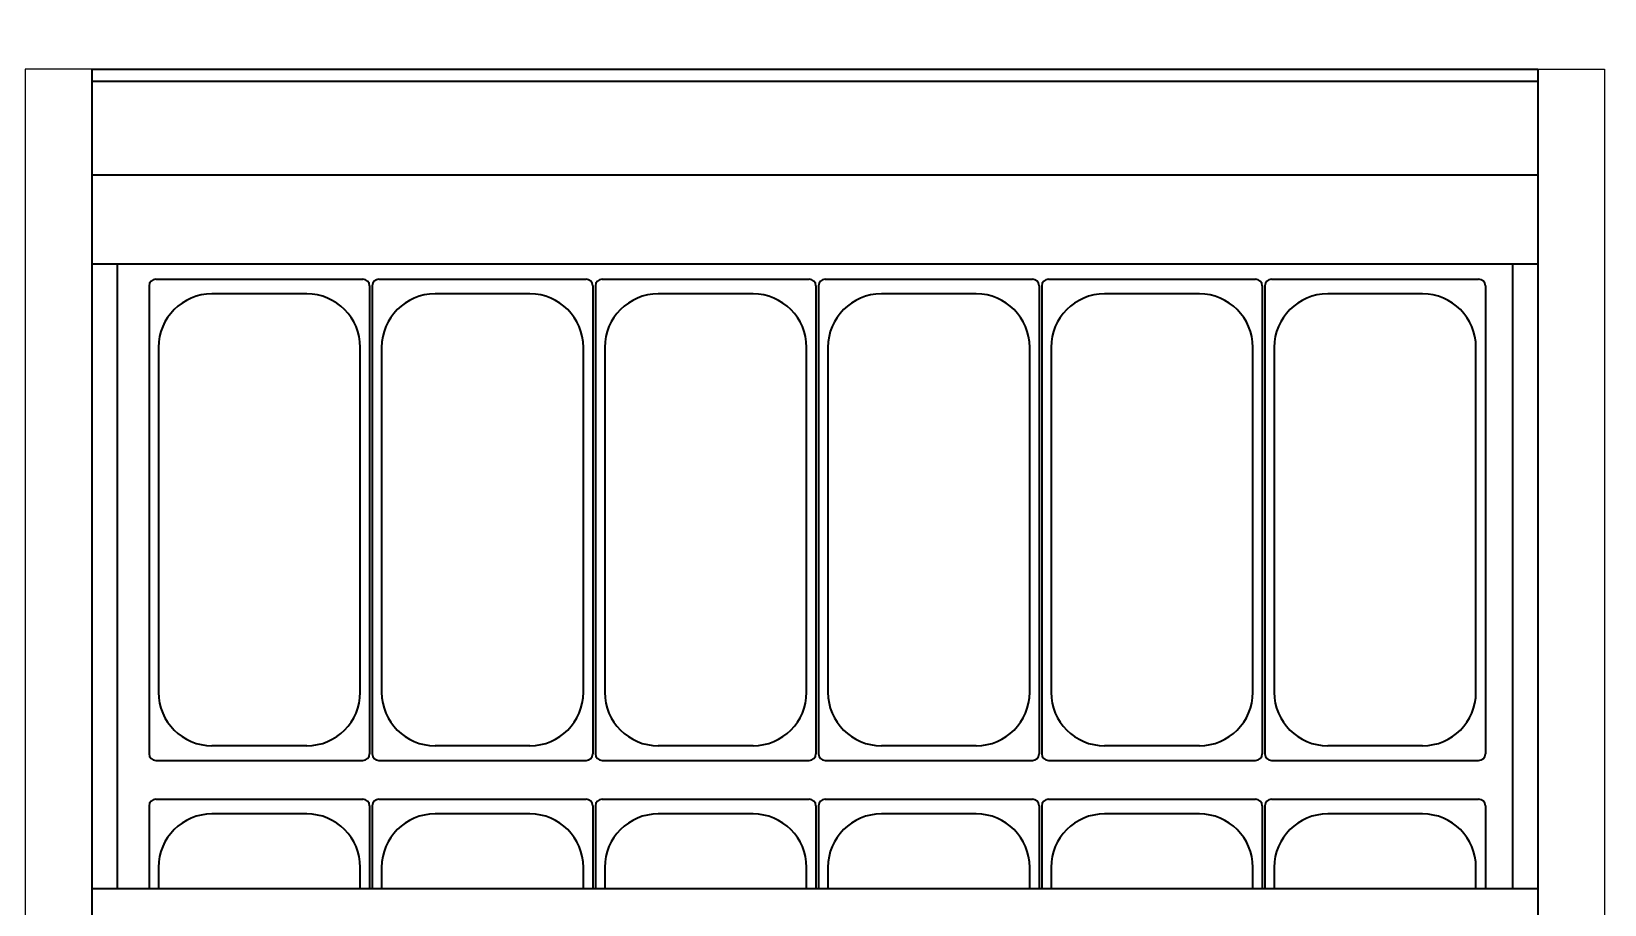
# Model space of a CAD drawing. Header units: millimetres. Extents: x 4980 to 19099, y 3891 to 5773.
# Drawn here: x 6642.5 to 6760.2, y 5007 to 5072.3 of the extents above; entities that cross this region are included whole.
import ezdxf

# ---------------------------------------------------------------- set-up
doc = ezdxf.new("R2010")
doc.units = ezdxf.units.MM
doc.layers.add('Kıtc-031 Müşteri Mevcut', color=30, linetype='Continuous')
doc.layers.add('no3_paslanmaz gorunus on', color=163, linetype='Continuous', lineweight=18)
doc.styles.get("Standard").update_dxf_attribs({"font": 'stylu.ttf', "height": 10})
doc.dimstyles.new('ISO-25', dxfattribs={"dimtxt": 2.5, "dimasz": 5, "dimexe": 1.25, "dimexo": 0.625, "dimtad": 1, "dimdec": 0, "dimtxsty": 'Standard', "dimblk": 'ARCHTICK', "dimcen": 2.5, "dimclrd": 256, "dimclre": 256, "dimclrt": 256, "dimadec": 0, "dimazin": 0, "dimtfac": 1, "dimtdec": 0, "dimtmove": 0, "dimatfit": 3, "dimldrblk": 'ARCHTICK', "dimfxl": 1, "dimlwd": -1, "dimlwe": -1, "dimarcsym": 0})

# ---------------------------------------------------------------- blocks, each defined once
blk = doc.blocks.new('_ClosedBlank')
at = {"color": 0, "linetype": 'ByBlock', "lineweight": -2}
for p, q in [((-1, 0.167), (0, 0)), ((-1, 0.167), (-1, -0.167)), ((0, 0), (-1, -0.167))]:
    blk.add_line(p, q, dxfattribs=at)
blk = doc.blocks.new('*D210')
at = {"transparency": 16777216}
for p, q in [((6291.89, 5275.01), (6284.95, 5246.51)), ((6294.96, 5245.36), (7067.26, 5057.42)), ((7083.62, 5082.34), (7076.68, 5053.84))]:
    blk.add_line(p, q, dxfattribs=at)
at = {"layer": 'Defpoints', "color": 0, "transparency": 16777216}
for p in [(6292.04, 5275.62, -0.53), (7083.77, 5082.94, -0.53), (7076.98, 5055.05)]:
    blk.add_point(p, dxfattribs=at)
at = {"transparency": 16777216, "xscale": 10, "yscale": 10, "zscale": 10}
for p, rotation in [((6285.25, 5247.73), 166.3224590213279), ((7076.98, 5055.05), 346.3224590213279)]:
    blk.add_blockref('_ClosedBlank', p, dxfattribs=dict(at, rotation=rotation))
at = {"transparency": 16777216, "insert": (6683.06, 5159.37), "char_height": 10, "attachment_point": 5, "rotation": 346.3225}
blk.add_mtext('815', dxfattribs=at)
blk = doc.blocks.new('A$C76464ACB')
at = {"layer": 'Kıtc-031 Müşteri Mevcut'}
for p, q in [((0, 114.99), (108.2, 114.99)), ((0, 114.99), (0, 0)), ((108.2, 114.99), (108.2, 0)), ((0, 114.09), (108.2, 114.09)), ((0, 107.09), (108.2, 107.09)), ((0, 100.44), (108.2, 100.44)), ((1.9, 100.44), (1.9, 53.69)), ((106.3, 100.44), (106.3, 53.69)), ((4.78, 99.28), (20.28, 99.28)), ((21.48, 99.28), (36.98, 99.28)), ((38.18, 99.28), (53.68, 99.28)), ((54.88, 99.28), (70.38, 99.28)), ((71.58, 99.28), (87.08, 99.28)), ((88.28, 99.28), (103.78, 99.28)), ((4.28, 98.78), (4.28, 63.78)), ((16.08, 98.18), (8.98, 98.18)), ((20.78, 98.78), (20.78, 63.78)), ((20.98, 98.78), (20.98, 63.78)), ((32.78, 98.18), (25.68, 98.18)), ((37.48, 98.78), (37.48, 63.78)), ((37.68, 98.78), (37.68, 63.78)), ((49.48, 98.18), (42.38, 98.18)), ((54.18, 98.78), (54.18, 63.78)), ((54.38, 98.78), (54.38, 63.78)), ((66.18, 98.18), (59.08, 98.18)), ((70.88, 98.78), (70.88, 63.78)), ((71.08, 98.78), (71.08, 63.78)), ((82.88, 98.18), (75.78, 98.18)), ((87.58, 98.78), (87.58, 63.78)), ((87.78, 98.78), (87.78, 63.78)), ((99.58, 98.18), (92.48, 98.18)), ((104.28, 98.78), (104.28, 63.78)), ((4.98, 94.18), (4.98, 68.38)), ((20.08, 68.38), (20.08, 94.18)), ((21.68, 94.18), (21.68, 68.38)), ((36.78, 68.38), (36.78, 94.18)), ((38.38, 94.18), (38.38, 68.38)), ((53.48, 68.38), (53.48, 94.18)), ((55.08, 94.18), (55.08, 68.38)), ((70.18, 68.38), (70.18, 94.18)), ((71.78, 94.18), (71.78, 68.38)), ((86.88, 68.38), (86.88, 94.18)), ((88.48, 94.18), (88.48, 68.38)), ((103.58, 68.38), (103.58, 94.18)), ((16.08, 64.38), (8.98, 64.38)), ((32.78, 64.38), (25.68, 64.38)), ((49.48, 64.38), (42.38, 64.38)), ((66.18, 64.38), (59.08, 64.38)), ((82.88, 64.38), (75.78, 64.38)), ((99.58, 64.38), (92.48, 64.38)), ((4.78, 63.28), (20.28, 63.28)), ((21.48, 63.28), (36.98, 63.28)), ((38.18, 63.28), (53.68, 63.28)), ((54.88, 63.28), (70.38, 63.28)), ((71.58, 63.28), (87.08, 63.28)), ((88.28, 63.28), (103.78, 63.28)), ((4.78, 60.38), (20.28, 60.38)), ((21.48, 60.38), (36.98, 60.38)), ((38.18, 60.38), (53.68, 60.38)), ((54.88, 60.38), (70.38, 60.38)), ((71.58, 60.38), (87.08, 60.38)), ((88.28, 60.38), (103.78, 60.38)), ((4.28, 59.88), (4.28, 53.69)), ((16.08, 59.28), (8.98, 59.28)), ((20.78, 59.88), (20.78, 53.69)), ((20.98, 59.88), (20.98, 53.69)), ((32.78, 59.28), (25.68, 59.28)), ((37.48, 59.88), (37.48, 53.69)), ((37.68, 59.88), (37.68, 53.69)), ((49.48, 59.28), (42.38, 59.28)), ((54.18, 59.88), (54.18, 53.69)), ((54.38, 59.88), (54.38, 53.69)), ((66.18, 59.28), (59.08, 59.28)), ((70.88, 59.88), (70.88, 53.69)), ((71.08, 59.88), (71.08, 53.69)), ((82.88, 59.28), (75.78, 59.28)), ((87.58, 59.88), (87.58, 53.69)), ((87.78, 59.88), (87.78, 53.69)), ((99.58, 59.28), (92.48, 59.28)), ((104.28, 59.88), (104.28, 53.69)), ((4.98, 55.28), (4.98, 53.69)), ((20.08, 53.69), (20.08, 55.28)), ((21.68, 55.28), (21.68, 53.69)), ((36.78, 53.69), (36.78, 55.28)), ((38.38, 55.28), (38.38, 53.69)), ((53.48, 53.69), (53.48, 55.28)), ((55.08, 55.28), (55.08, 53.69)), ((70.18, 53.69), (70.18, 55.28)), ((71.78, 55.28), (71.78, 53.69)), ((86.88, 53.69), (86.88, 55.28)), ((88.48, 55.28), (88.48, 53.69)), ((103.58, 53.69), (103.58, 55.28)), ((0, 53.69), (108.2, 53.69))]:
    blk.add_line(p, q, dxfattribs=at)
for centre, radius, start, end in [((4.78, 98.78), 0.5, 90, 180), ((20.28, 98.78), 0.5, 0, 90), ((21.48, 98.78), 0.5, 90, 180), ((36.98, 98.78), 0.5, 0, 90), ((38.18, 98.78), 0.5, 90, 180), ((53.68, 98.78), 0.5, 0, 90), ((54.88, 98.78), 0.5, 90, 180), ((70.38, 98.78), 0.5, 0, 90), ((71.58, 98.78), 0.5, 90, 180), ((87.08, 98.78), 0.5, 0, 90), ((88.28, 98.78), 0.5, 90, 180), ((103.78, 98.78), 0.5, 0, 90), ((8.98, 94.18), 4, 90, 180), ((16.08, 94.18), 4, 0, 90), ((25.68, 94.18), 4, 90, 180), ((32.78, 94.18), 4, 0, 90), ((42.38, 94.18), 4, 90, 180), ((49.48, 94.18), 4, 0, 90), ((59.08, 94.18), 4, 90, 180), ((66.18, 94.18), 4, 0, 90), ((75.78, 94.18), 4, 90, 180), ((82.88, 94.18), 4, 0, 90), ((92.48, 94.18), 4, 90, 180), ((99.58, 94.18), 4, 0, 90), ((8.98, 68.38), 4, 180, 270), ((16.08, 68.38), 4, 270, 0), ((25.68, 68.38), 4, 180, 270), ((32.78, 68.38), 4, 270, 0), ((42.38, 68.38), 4, 180, 270), ((49.48, 68.38), 4, 270, 0), ((59.08, 68.38), 4, 180, 270), ((66.18, 68.38), 4, 270, 0), ((75.78, 68.38), 4, 180, 270), ((82.88, 68.38), 4, 270, 0), ((92.48, 68.38), 4, 180, 270), ((99.58, 68.38), 4, 270, 0), ((4.78, 63.78), 0.5, 180, 270), ((20.28, 63.78), 0.5, 270, 0), ((21.48, 63.78), 0.5, 180, 270), ((36.98, 63.78), 0.5, 270, 0), ((38.18, 63.78), 0.5, 180, 270), ((53.68, 63.78), 0.5, 270, 0), ((54.88, 63.78), 0.5, 180, 270), ((70.38, 63.78), 0.5, 270, 0), ((71.58, 63.78), 0.5, 180, 270), ((87.08, 63.78), 0.5, 270, 0), ((88.28, 63.78), 0.5, 180, 270), ((103.78, 63.78), 0.5, 270, 0), ((4.78, 59.88), 0.5, 90, 180), ((20.28, 59.88), 0.5, 0, 90), ((21.48, 59.88), 0.5, 90, 180), ((36.98, 59.88), 0.5, 0, 90), ((38.18, 59.88), 0.5, 90, 180), ((53.68, 59.88), 0.5, 0, 90), ((54.88, 59.88), 0.5, 90, 180), ((70.38, 59.88), 0.5, 0, 90), ((71.58, 59.88), 0.5, 90, 180), ((87.08, 59.88), 0.5, 0, 90), ((88.28, 59.88), 0.5, 90, 180), ((103.78, 59.88), 0.5, 0, 90), ((8.98, 55.28), 4, 90, 180), ((16.08, 55.28), 4, 0, 90), ((25.68, 55.28), 4, 90, 180), ((32.78, 55.28), 4, 0, 90), ((42.38, 55.28), 4, 90, 180), ((49.48, 55.28), 4, 0, 90), ((59.08, 55.28), 4, 90, 180), ((66.18, 55.28), 4, 0, 90), ((75.78, 55.28), 4, 90, 180), ((82.88, 55.28), 4, 0, 90), ((92.48, 55.28), 4, 90, 180), ((99.58, 55.28), 4, 0, 90)]:
    blk.add_arc(centre, radius, start, end, dxfattribs=at)

msp = doc.modelspace()

# ---------------------------------------------------------------- linework, layer by layer
at = {"layer": 'no3_paslanmaz gorunus on', "elevation": -0.53}
for points in [[(6647.03, 5069.44), (6642.03, 5069.44), (6642.03, 4954.45), (6647.03, 4954.45), (6647.03, 5069.44)], [(6755.23, 5069.44), (6760.23, 5069.44), (6760.23, 4954.45), (6755.23, 4954.45), (6755.23, 5069.44)]]:
    msp.add_lwpolyline(points, dxfattribs=at)

# ---------------------------------------------------------------- block references
msp.add_blockref('A$C76464ACB', (6647.03, 4954.45, -0.53))

# ---------------------------------------------------------------- dimensions: what is measured, and where the dimension line sits
dim = msp.add_aligned_dim(p1=(6292.04, 5275.62, -0.53), p2=(7083.77, 5082.94, -0.53), distance=-28.71, dimstyle='ISO-25', override={"dimtxt": 10, "dimasz": 10, "dimgap": 3, "dimblk": 'ClosedBlank', "dimcen": 5, "dimldrblk": 'ClosedBlank', "dimfxl": 0, "dimtfillclr": 256})
dim.commit()
dim.dimension.update_dxf_attribs({"geometry": '*D210', "text_midpoint": (6683.06, 5159.37)})

doc.saveas('drawing.dxf')
